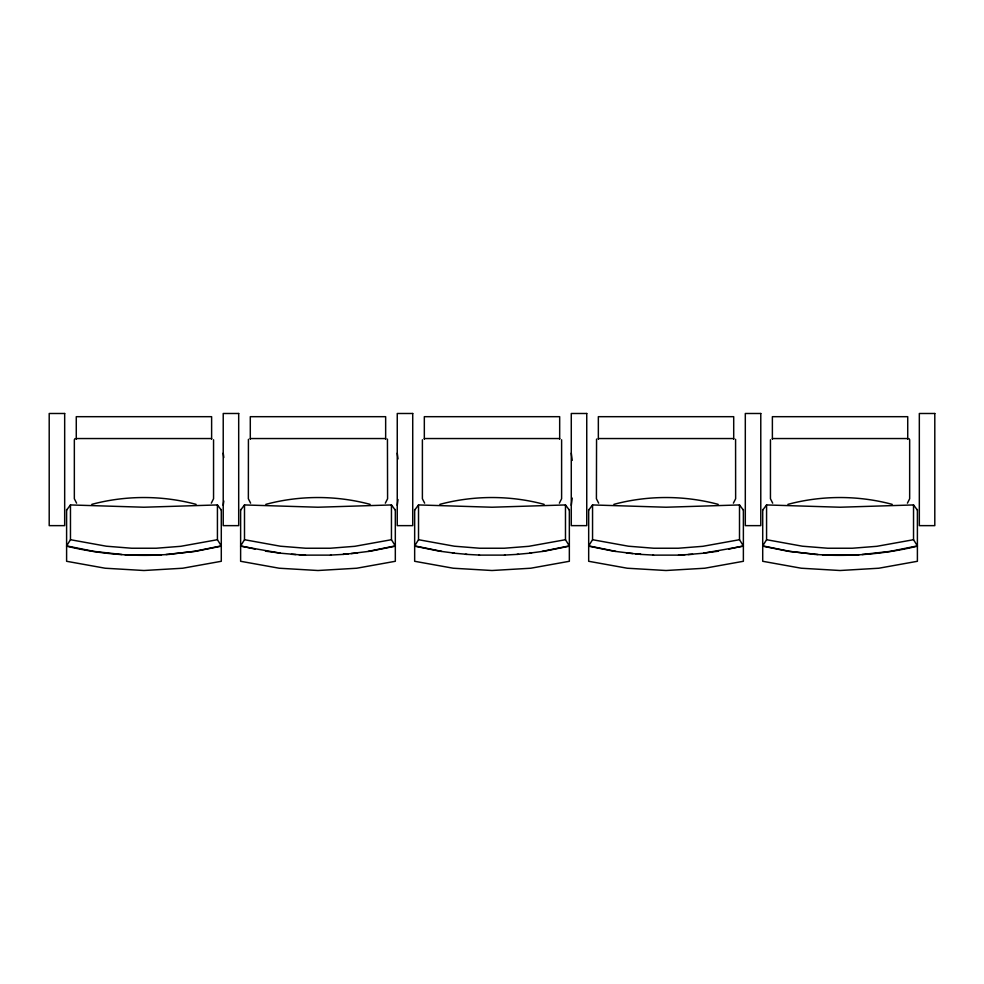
<?xml version="1.0" encoding="UTF-8"?>
<svg xmlns="http://www.w3.org/2000/svg" width="984" height="984" viewBox="0 0 984 984"><rect width="100%" height="100%" fill="white"/><g stroke="black" fill="none" stroke-linecap="round" stroke-linejoin="round"><path stroke-width="1.48" d="M223.22 505.346L223.811 500.991M397.253 505.346L398.028 499.54M571.274 505.346L572.245 498.088M248.423 439.319L248.362 498.753L250.612 503.156M596.562 439.11L596.415 498.753L598.666 503.156M221.289 510.093L217.427 504.94L143.947 507.227L70.467 504.94L70.467 539.712L66.605 545.886L93.726 551.372L121.893 554.521M395.322 510.093L391.447 504.94L317.98 507.227L244.499 504.94L244.499 539.712L240.625 545.886L255.237 549.121M569.342 510.093L565.48 504.94L492 507.227L418.52 504.94L418.52 539.712L414.658 545.886L441.779 551.372M743.375 510.093L739.501 504.94L666.02 507.227L592.553 504.94L592.553 539.712L588.678 545.886L615.812 551.372M917.395 510.093L913.533 504.94L840.053 507.227L766.573 504.94L766.573 539.712L762.711 545.886L789.832 551.372L814.199 554.275M66.605 510.093L70.467 504.94M240.625 510.093L244.499 504.94M414.658 510.093L418.52 504.94M588.678 510.093L592.553 504.94M762.711 510.093L766.573 504.94M211.314 503.156L213.553 498.753L213.553 439.762M385.334 503.156L387.585 498.753L387.438 439.11M559.367 503.156L561.606 498.753L561.606 439.762M733.388 503.156L735.638 498.753L735.577 439.319M907.42 503.156L909.659 498.753L909.659 439.762L908.909 438.557M75.091 438.557L74.341 439.762L74.341 498.753L76.592 503.156M169.802 554.275L194.168 551.372L221.289 545.886L217.427 539.712L180.785 546.304L156.235 548.236L131.659 548.236L106.321 546.206L70.467 539.712M221.289 546.157L195.619 551.311L166.001 554.521M368.188 551.372L395.322 545.886L391.447 539.712L354.818 546.304L330.267 548.236L305.68 548.236L280.354 546.206L244.499 539.712M395.322 546.157L370.451 551.175L351.214 553.537M542.221 551.372L569.342 545.886L565.48 539.712L528.838 546.304L504.288 548.236L479.712 548.236L454.374 546.206L418.52 539.712M569.342 546.157L544.484 551.175L530.597 552.983M728.763 549.121L743.375 545.886L739.501 539.712L702.871 546.304L678.32 548.236L653.733 548.236L628.407 546.206L592.553 539.712M743.375 546.157L704.63 552.983M862.107 554.521L890.274 551.372L917.395 545.886L913.533 539.712L876.892 546.304L852.341 548.236L827.765 548.236L802.427 546.206L766.573 539.712M917.395 546.157C887.912 553.34 857.433 556.206 827.114 555.124L814.186 554.361M91.82 504.349C125.817 495.259 162.077 495.259 196.074 504.349M265.84 504.349C299.837 495.259 336.11 495.259 370.107 504.349M439.873 504.349C473.87 495.259 510.13 495.259 544.127 504.349M613.893 504.349C647.89 495.259 684.163 495.259 718.16 504.349M787.926 504.349C821.923 495.259 858.183 495.259 892.181 504.349M718.505 551.175L703.695 553.106M357.573 552.983L343.059 554.336M529.663 553.106L531.606 552.983M343.834 554.275L348.262 553.832M530.782 553.094L517.08 554.336M704.802 553.094L688.087 554.521M518.519 554.312L504.484 555.074M692.539 554.312L678.505 555.074M161.462 554.792L131.007 555.124M169.814 554.361L156.886 555.124C126.567 556.231 96.088 553.328 66.605 546.157M330.956 555.062L343.846 554.361M679.009 555.062L685.061 554.693M853.03 555.062L859.081 554.693M330.452 555.074L331.264 555.111M505.296 555.111L478.704 555.111M330.907 555.124L305.04 555.124M678.96 555.124L653.093 555.124M852.993 555.124L822.538 554.792M76.272 438.544L211.621 438.544M250.293 438.544L385.654 438.544M424.325 438.544L559.675 438.544M598.346 438.544L733.707 438.544M772.379 438.544L907.728 438.544M652.736 555.111L653.548 555.074M479.516 555.074L465.481 554.312M305.495 555.074L291.461 554.312M817.999 554.521L788.381 551.311L762.711 546.157M640.154 554.361L653.044 555.062M295.913 554.521L279.198 553.094M298.939 554.693L304.991 555.062M124.919 554.693L130.97 555.062M640.941 554.336L626.427 552.983M466.92 554.336L453.218 553.094M632.786 553.537L613.549 551.175L588.678 546.157M635.738 553.832L640.166 554.275M452.394 552.983L454.337 553.106M280.305 553.106L265.495 551.175M453.403 552.983L439.516 551.175L414.658 546.157M279.37 552.983L240.625 546.157M772.698 503.156L770.447 498.753L770.447 439.762M424.645 503.156L422.394 498.753L422.394 439.762M571.274 453.132L572.245 460.377M397.253 453.132L398.028 458.938M223.22 453.132L223.811 457.486M917.395 509.54L917.395 561.286L878.835 568.223L840.053 570.511L801.271 568.223L762.711 561.286L762.711 509.54M913.533 504.94L913.533 539.712M907.728 439.245L907.728 416.687L772.379 416.687L772.379 439.245M743.375 509.54L743.375 561.286L704.802 568.223L666.02 570.511L627.251 568.223L588.678 561.286L588.678 509.54M739.501 504.94L739.501 539.712M733.707 439.245L733.707 416.687L598.346 416.687L598.346 439.245M569.342 509.54L569.342 561.286L530.782 568.223L492 570.511L453.218 568.223L414.658 561.286L414.658 509.54M565.48 504.94L565.48 539.712M559.675 439.245L559.675 416.687L424.325 416.687L424.325 439.245M395.322 509.54L395.322 561.286L356.749 568.223L317.98 570.511L279.198 568.223L240.625 561.286L240.625 509.54M391.447 504.94L391.447 539.712M385.654 439.245L385.654 416.687L250.293 416.687L250.293 439.245M221.289 509.54L221.289 561.286L182.729 568.223L143.947 570.511L105.165 568.223L66.605 561.286L66.605 509.54M217.427 504.94L217.427 539.712M211.621 439.245L211.621 416.687L76.272 416.687L76.272 439.245M64.673 413.489L49.2 413.489L49.2 525.64L64.673 525.64L64.673 413.489M238.694 413.489L223.22 413.489L223.22 525.64L238.694 525.64L238.694 413.489M412.726 413.489L397.253 413.489L397.253 525.64L412.726 525.64L412.726 413.489M586.747 413.489L571.274 413.489L571.274 525.64L586.747 525.64L586.747 413.489M760.78 413.489L745.306 413.489L745.306 525.64L760.78 525.64L760.78 413.489M934.8 413.489L919.327 413.489L919.327 525.64L934.8 525.64L934.8 413.489"/></g></svg>
